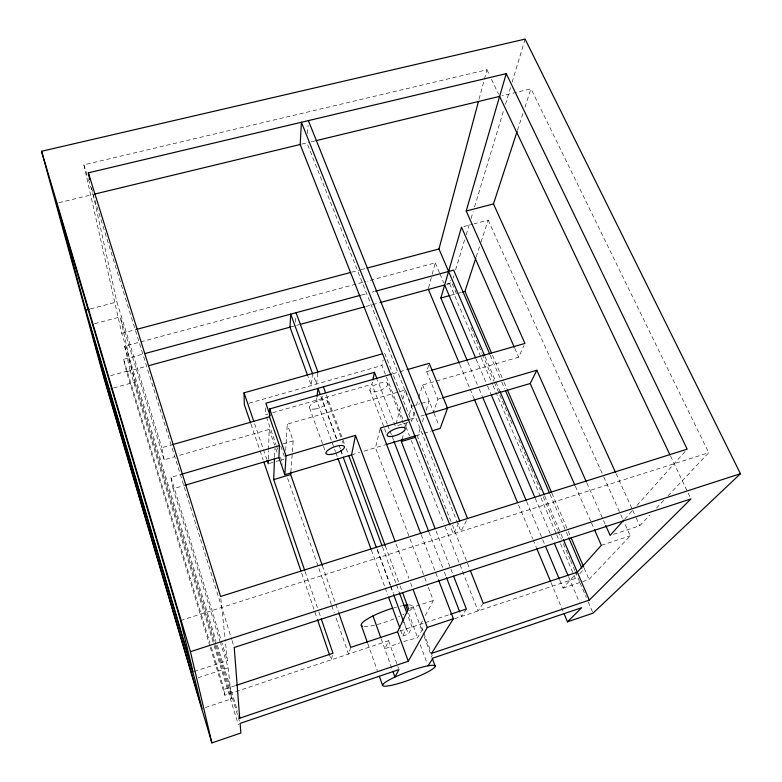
<?xml version="1.0" encoding="UTF-8"?>
<svg xmlns="http://www.w3.org/2000/svg" width="782" height="782" viewBox="0 0 782 782"><rect width="100%" height="100%" fill="white"/><g stroke="black" fill="none" stroke-linecap="round" stroke-linejoin="round"><path stroke-width="0.59" stroke-dasharray="3.91 2.93" d="M265.782 407.833L265.655 414.753L267.991 414.079M268.392 459.005L268.597 450.715M268.637 449.533L269.145 429.396L179.332 455.398M274.56 456.971L274.883 448.633M285.684 450.403L287.287 424.147L405.35 389.983L411.782 406.22L408.751 416.474M295.42 322.194L295.801 316.26M307.551 133.487L308.079 125.296M290.845 472.142L293.191 440.911L287.287 424.147M312.507 373.532L311.295 385.546L307.952 376.386M317.775 373.21L316.583 384.04L313.23 374.901M316.886 397.784L316.622 400.14L335.439 451.664M322.223 396.259L321.94 398.615L336.631 438.634M387.286 424.118L371.919 384.285L372.613 381.02M402.838 418.898L381.919 365.497L383.16 359.906M380.042 429.191L375.477 447.734L409.592 537.781M428.556 287.913L431.908 275.391M432.211 274.257L435.261 262.869L367.012 281.178M479.063 99.226L484.117 80.36M484.429 79.178L486.951 69.745L83.879 164.826L121.757 333.318L215.979 640.781M396.024 423.873L400.853 406.347M402.779 399.328L405.35 389.983M332.389 655.453L331.187 659.842L330.004 656.372M402.007 439.249L403.688 433.56M405.711 426.718L407.06 422.163M480.676 356.533L449.582 283.661L450.598 280.269M453.149 277.991L453.853 275.655M455.603 269.829L464.733 239.536M466.14 234.874L469.65 223.222M471.047 218.559L473.159 211.57M474.557 206.907L504.048 109.021M505.455 104.358L510.714 86.88M512.122 82.218L525.113 39.1M414.323 412.319L411.547 421.43L392.144 372.212M416.405 405.487L418.487 398.654M418.829 397.51L422.642 384.979L518.662 357.198L523.979 345.546M422.642 384.979L433.531 412.006L437.891 399.211L426.708 371.646L428.917 364.373M420.178 428.663L417.568 436.688L451.986 523.999M422.427 421.781L424.294 416.044M426.161 410.306L429.152 401.137L421.048 403.502M476.189 256.916L480.686 243.124M481.067 241.97L488.183 220.133L474.263 223.799M517.479 130.262L523.109 112.989M524.986 107.232L530.988 88.816L501.936 95.824M350.756 647.369L348.528 654.065L335.771 617.252M210.309 647.359L224.864 695.237L388.586 640.732L384.842 648.992A27.79 4.712 -20.3 0 1 399.778 642.872M400.658 630.292L402.75 636.01L406.249 628.943L403.727 622.071M458.702 523.109L453.374 533.862L450.246 525.915M402.75 636.01L408.4 634.134L412.036 627.027L407.393 614.447M466.424 520.665L460.901 531.467L306.945 142.862M422.407 620.928L420.677 624.153L423.316 631.729M425.281 615.542L433.345 600.468L428.165 586.793M403.678 641.563A27.79 4.712 -20.3 0 1 417.324 638.063L422.466 629.451L424.763 628.679M466.346 609.002L461.497 616.451L460.178 613.039M483.286 603.381L478.056 610.938L444.225 524.575M559.795 580.215L563.108 588.084L576.52 573.069M624.73 519.092L632.843 510.011M636.9 505.475L686.381 450.061M454.606 618.748L575.376 578.533L576.852 576.901M579.804 573.626L582.766 570.361L580.586 571.085M563.108 588.084L589.042 579.433L630.263 535.797L624.261 522.454M613.557 534.311L639.764 525.739L649.764 515.152M656.411 508.124L663.879 500.216M668.033 495.817L708.736 452.739L530.988 88.816M205.412 707.544L231.472 698.844L228.178 667.848L220.671 643.43M224.864 695.237L224.092 689.401L236.027 685.443M399.876 631.064L424.108 623.019M425.242 622.638L449.22 614.681M194.21 671.503L227.415 660.634L225.48 642.501M198.217 677.691L228.178 667.848M409.621 608.259L433.345 600.468M601.319 545.298L630.263 535.797M180.574 620.517L708.736 452.739M351.587 454.85L359.554 452.475M364.099 451.126L384.715 444.978M415.907 435.682L422.827 433.619M423.991 433.277L430.921 431.205M220.309 642.266L173.086 488.779L183.545 485.69M410.462 419.152L416.259 417.441M420.892 416.073L424.372 415.047M269.389 463.413L275.029 461.742M276.154 461.409L280.66 460.08M281.794 459.748L284.042 459.083M408.087 422.456L395.379 426.21L377.51 380.16M282.947 443.912L293.191 440.911M411.782 406.22L419.885 403.844M173.086 488.779L170.935 477.352L180.271 474.615M437.891 399.211L441.39 398.185M94.544 323.689L120.213 316.935L164.161 459.787L174.66 456.747M164.161 459.787L161.815 447.724L171.17 445.036M426.708 371.646L430.208 370.639M392.867 373.728L398.732 372.046M399.905 371.714L406.943 369.7M272.654 412.74L371.919 384.285M248.969 403.229L381.919 365.497M113.478 387.97L134.641 382.154L120.213 316.935M451.185 295.176L461.517 292.341M110.643 375.624L130.066 370.326L124.641 346.182L365.839 281.491M447.04 283.934L451.742 282.654M209.957 646.186L126.498 371.743L146.117 366.396M291.021 326.886L295.381 325.703M296.564 325.38L298.91 324.735M365.908 306.476L378.83 302.947M446.63 284.462L449.582 283.661M126.498 371.743L123.624 359.319L143.399 353.982M361.401 295.029L367.296 293.436M372.007 292.165L374.363 291.52M121.757 333.318L134.729 329.867M351.714 272.175L359.964 269.976M361.147 269.663L365.868 268.412M463.834 226.545L473.11 224.102M90.419 308.89L116.909 301.989L161.815 447.724M58.885 202.704L93.117 194.444L231.736 639.481M301.696 144.132L309.995 142.129M311.177 141.845L314.735 140.985M486.951 69.745L489.483 75.072M491.516 79.334L498.603 94.251M670.526 455.994L690.936 498.936M616.06 473.589L632.198 509.092M632.706 510.206L635.727 516.863M636.235 517.967L639.764 525.739M488.183 220.133L603.245 475.779M603.753 476.883L620.263 513.569M620.761 514.673L623.762 521.35M586.862 482.973L605.679 525.387M514.752 348.303L518.662 357.198M575.337 486.16L591.026 521.868M591.515 522.982L593.968 528.564M492.474 355.272L503.579 381.049M504.067 382.173L506.961 388.898M551.857 493.129L567.791 530.118M568.279 531.232L570.694 536.843M584.213 568.221L589.042 579.433M490.255 355.243L501.33 381.01M501.819 382.134L504.713 388.85M550 494.175L565.904 531.144M566.383 532.268L568.309 536.745M485.114 356.729L500.001 391.508M544.673 495.866L560.518 532.894M560.997 534.008L562.923 538.505M452.221 283.768L457.49 296.095M470.901 327.463L481.917 353.229M482.396 354.354L493.892 381.235M494.371 382.359L513.051 426.053M518.798 439.494L530.763 467.509M531.242 468.623L540.342 489.913M543.216 496.638L557.586 530.245M558.065 531.369L561.417 539.209M563.333 543.686L570.039 559.374M570.518 560.489L572.913 566.1M573.392 567.214L574.829 570.577M575.308 571.701L579.618 581.779M580.097 582.903L586.324 597.468M588.24 601.944L592.551 612.032M481.155 357.657L492.631 384.568M493.11 385.692L540.46 496.687M540.939 497.811L556.246 533.686M556.725 534.81L560.068 542.659M560.547 543.773L573.46 574.047M573.939 575.171L575.376 578.533M435.261 262.869L439.484 272.83M439.953 273.935L443.717 282.791M476.121 359.114L487.088 384.94M487.567 386.054L490.91 393.913M535.25 498.339L553.373 541.007M568.631 576.94L579.364 602.218M467.871 362.095L478.77 387.96M479.239 389.084L482.083 395.829M526.628 501.516L542.258 538.622M542.737 539.746L544.624 544.243M459.757 364.383L469.64 387.989M470.109 389.113L474.342 399.24M518.554 504.918L532.659 538.651M533.129 539.776L536.423 547.644M551.007 582.502L563.236 611.729M433.971 413.101L438.829 425.164M384.646 353.2L391.704 371.098M452.436 525.133L469.865 569.364M404.617 423.443L405.506 425.721M405.956 426.855L409.514 435.945M411.293 440.491L443.785 523.441M387.725 383.688A9.55 3.509 -21.2 0 1 375.428 391.694A9.55 3.509 -21.2 0 1 373.297 386.005A9.55 3.509 -21.2 0 1 387.725 383.688L405.232 428.448M436.033 530.919L450.53 568.26M450.97 569.394L453.169 575.053M387.725 425.252L389.485 429.807M389.925 430.95L393.434 440.051M429.005 532.239L442.612 567.517M444.372 572.072L446.121 576.617M369.935 390.619L384.148 427.617M384.578 428.741L387.168 435.466M421.205 534.751L438.594 580.166M410.022 538.915L424.274 576.529M424.704 577.673L427.734 585.65M396.083 543.989L408.908 578.289M410.618 582.864L412.329 587.438M423.746 632.873L430.726 651.152M430.97 652.305L432.25 655.736M412.945 606.343L422.163 631.142M424.255 636.783L431.801 657.076M385.311 545.983L399.641 584.711M400.061 585.845L402.173 591.544M408.575 613.127L417.764 637.995M420.237 644.671L427.226 663.595M326.338 394.851L344.491 444.029M346.182 448.604L347.873 453.179M382.486 546.97L395.995 583.567M396.415 584.711L398.947 591.573M327.619 401.137L341.871 439.816M342.291 440.95L343.132 443.228M339.144 445.486L340.405 448.917M340.825 450.061L342.927 455.779M377.335 549.531L390.355 584.975M390.765 586.109L393.287 592.971M403.786 621.553L408.4 634.134M320.903 396.406L336.456 438.79M340.659 450.246L342.76 455.974M377.237 549.902L390.277 585.415M390.697 586.559L393.219 593.43M335.859 452.807L337.531 457.392M371.391 550.137L384.773 586.774M385.194 587.917L387.696 594.789M309.516 407.823L326.016 453.433M388.586 640.732L398.576 668.473M381.166 638.728L392.085 669.216M367.677 643.332L377.315 670.614M280.836 446.287L284.384 456.483M322.311 565.562L338.332 611.651M266.447 417.05L276.007 444.665M276.408 445.818L277.6 449.269M280.396 457.323L282.781 464.225M287.561 478.027L331.392 604.594M331.793 605.747L334.178 612.648M269.145 429.396L274.59 445.124M275.763 448.516L277.718 454.186M254.59 423.707L266.701 459.171M305.107 571.613L318.46 610.713M318.861 611.856L320.825 617.614M250.993 424.196L259.644 449.611M260.035 450.764L263.182 460.002M301.696 573.206L317.033 618.259M83.879 164.826L88.141 178.492M88.493 179.635L92.755 193.31M232.088 640.624L234.229 647.486M170.935 477.352L220.954 639.686M221.316 640.849L227.415 660.634M217.406 645.443L237.601 711.346M124.641 346.182L215.891 644.26M216.243 645.433L240.103 723.389M134.641 382.154L214.747 644.124M215.099 645.287L231.472 698.844M130.066 370.326L213.779 644.397M214.141 645.561L238.363 724.865M123.624 359.319L209.889 642.755M211.316 647.418L224.092 689.401M91.602 187.631L92.862 193.31M93.117 194.444L116.909 301.989M220.827 598.66L225.353 641.289M408.507 604.985A27.507 5.406 -20.2 0 1 412.867 607.213L412.72 607.546A27.507 5.406 -20.2 0 1 409.416 610.81M403.805 614.271A27.507 5.406 -20.2 0 1 402.838 614.779M399.71 616.343A27.507 5.406 -20.2 0 1 398.615 616.851M393.972 618.885A27.507 5.406 -20.2 0 1 376.924 624.632M374.676 625.189A27.507 5.406 -20.2 0 1 363.689 626.46M394.148 607.751A27.507 5.406 -20.2 0 1 396.601 607.067M400.091 606.216A27.507 5.406 -20.2 0 1 402.261 605.767M314.706 409.074A9.648 3.587 -20 0 0 327.668 401.303A9.648 3.587 -20 0 0 313.299 402.984A9.648 3.587 -20 0 0 314.706 409.074"/><path stroke-width="1.17" d="M268.353 460.187L268.265 463.746L267.092 460.315M284.834 474.752L286.017 455.847L355.487 435.359L351.587 454.85L284.834 474.752L278.891 457.587L279.467 445.584L269.477 416.806L269.673 408.937L391.694 374.06M304.716 570.459L273.69 479.61L274.511 458.164M322.311 565.562L290.66 474.547L290.845 472.142M317.023 396.611L317.961 388.39L320.063 394.118M372.848 379.925L374.451 372.3L265.86 403.219L270.201 415.682M484.625 355.605L438.976 248.969L478.437 101.582M467.401 360.971L440.862 298.01L461.507 227.151L514.263 347.188M431.381 370.306L524.947 343.425L466.209 211.032L506.247 73.635L88.337 172.851L89.842 179.665M435.154 528.661L401.332 441.527L402.007 439.249M491.507 353.034L464.958 291.393L475.818 258.06M615.551 472.475L493.462 203.936L517.107 131.405M408.116 369.368L429.24 363.327L447.548 408.214L440.158 428.448L432.075 430.862M239.009 715.921L239.703 718.199L408.272 661.259L397.559 631.827L408.497 608.631L402.593 592.678M446.346 408.224L530.216 383.503L536.843 370.238L586.363 481.859M408.272 661.259L427.285 627.457L453.374 618.767L438.594 580.166M453.374 618.767L431.556 653.4L589.296 600.117L690.936 498.936L234.229 647.486L239.703 718.199M428.057 665.824L433.101 658.024L581.691 607.692L567.468 621.846L564.174 613.978M623.919 520.001L610.136 535.426L605.679 525.387M392.887 671.464L394.9 677.085L398.976 669.578L240.103 723.389L240.856 733.027L211.863 742.9L103.781 377.491L41.554 151.268L525.113 39.1L740.446 473.726L593.03 613.147L567.468 621.846M236.027 685.443L332.995 653.263L321.216 618.758M397.559 631.827L350.756 647.369L338.733 612.805M450.364 614.3L466.346 609.002L453.609 576.187M211.863 742.9L190.427 651.68L740.446 473.726M385.868 444.635L415.907 435.682M273.69 479.61L290.66 474.547M401.332 441.527L415.242 437.382M184.708 485.348L278.891 457.587M409.309 419.494L380.335 428.037L420.765 533.617M425.535 414.704L447.548 408.214M181.444 474.273L279.467 445.584M442.553 397.843L536.843 370.238M172.343 444.704L269.477 416.806M250.602 423.042L244.307 404.558L244.043 392.818L382.31 353.855M107.603 389.583L202.01 708.678L194.757 678.825L89.871 324.921L107.603 389.583L109.959 388.937M440.862 298.01L450.041 295.488M462.661 292.028L464.958 291.393M148.463 365.751L290.679 326.984M300.083 324.422L364.735 306.798M380.013 302.624L444.655 285L475.652 357.99M144.572 353.66L360.228 295.352M375.546 291.207L453.638 270.093L489.767 354.119M135.902 329.554L350.532 272.488M367.041 268.099L438.976 248.969M85.805 310.092L193.066 671.875L180.574 620.517L56.519 203.271L85.805 310.092L89.265 309.193M466.209 211.032L493.462 203.936M94.299 194.161L300.513 144.416M315.918 140.701L499.62 96.382L669.998 454.889M506.247 73.635L687.192 449.151L220.592 596.471L88.337 172.851M530.216 383.503L574.848 485.045M594.457 529.678L601.319 545.298L577.331 572.16L483.286 603.381L470.314 570.498M507.44 390.023L551.378 492.005M571.173 537.957L583.724 567.097M505.671 391.098L549.521 493.051M568.788 537.869L581.798 568.123M500.001 391.508L544.184 494.742M563.402 539.619L589.296 600.117M491.379 395.037L534.771 497.215M554.321 543.255L568.152 575.816M482.562 396.953L526.149 500.392M545.572 546.491L559.316 579.091M428.253 289.057L459.288 363.259M474.342 399.24L517.616 502.67M536.892 548.769L550.538 581.378M308.382 120.604L467.528 518.505M459.767 520.959L301.422 122.256L300.18 144.494L449.797 524.781M374.451 372.3L377.071 379.045M393.874 441.185L428.565 531.095M446.561 577.761L459.738 611.905M355.487 435.359L395.233 541.701M413.179 589.726L427.285 627.457M432.221 658.2L435.154 666.088M351.587 454.85L385.311 545.983M405.653 605.219L407.745 610.869M296.026 312.702L317.912 372.007M323.386 386.846L325.498 392.564M348.713 455.466L382.066 545.826M399.367 592.717L406.963 613.303M312.507 373.532L290.709 314.149L289.985 327.169L307.531 375.243M343.181 457.118L376.396 547.615M393.639 594.584L403.307 620.928M337.951 458.535L370.971 548.993M388.537 597.086L399.827 627.995M372.994 615.913L380.756 637.584M361.255 625.15L367.276 642.198M379.329 676.293L382.545 685.394M269.673 408.937L286.017 455.847M244.043 392.818L253.808 421.42M263.964 462.309L300.914 570.899M317.424 619.412L329.613 655.218M41.554 151.268L190.427 651.68M362.33 626.157A27.507 5.406 -20.2 0 1 361.988 626.001M361.714 625.825A27.507 5.406 -20.2 0 1 361.255 624.583L361.352 624.271A27.507 5.406 -20.2 0 1 392.887 608.122M403.287 605.571A27.507 5.406 -20.2 0 1 405.213 605.278L406.112 605.16A27.507 5.406 -20.2 0 1 407.754 605.024M382.711 684.69L382.594 684.944A28.025 4.106 -20.3 0 0 405.858 681.171A28.025 4.106 -20.3 0 0 434.831 667.056L435.007 666.782A28.025 4.106 -20.3 0 0 428.507 665.746L427.617 665.902A28.025 4.106 -20.3 0 0 400.316 674.7A28.025 4.106 -20.3 0 0 382.711 684.69M392.642 436.268A9.687 3.196 -21.2 0 0 405.232 428.448A9.687 3.196 -21.2 0 0 390.707 431.087A9.687 3.196 -21.2 0 0 392.642 436.268M331.177 454.41A9.795 3.265 -20.1 0 0 344.442 446.796A9.795 3.265 -20.1 0 0 329.975 448.839A9.795 3.265 -20.1 0 0 331.177 454.41"/></g></svg>
